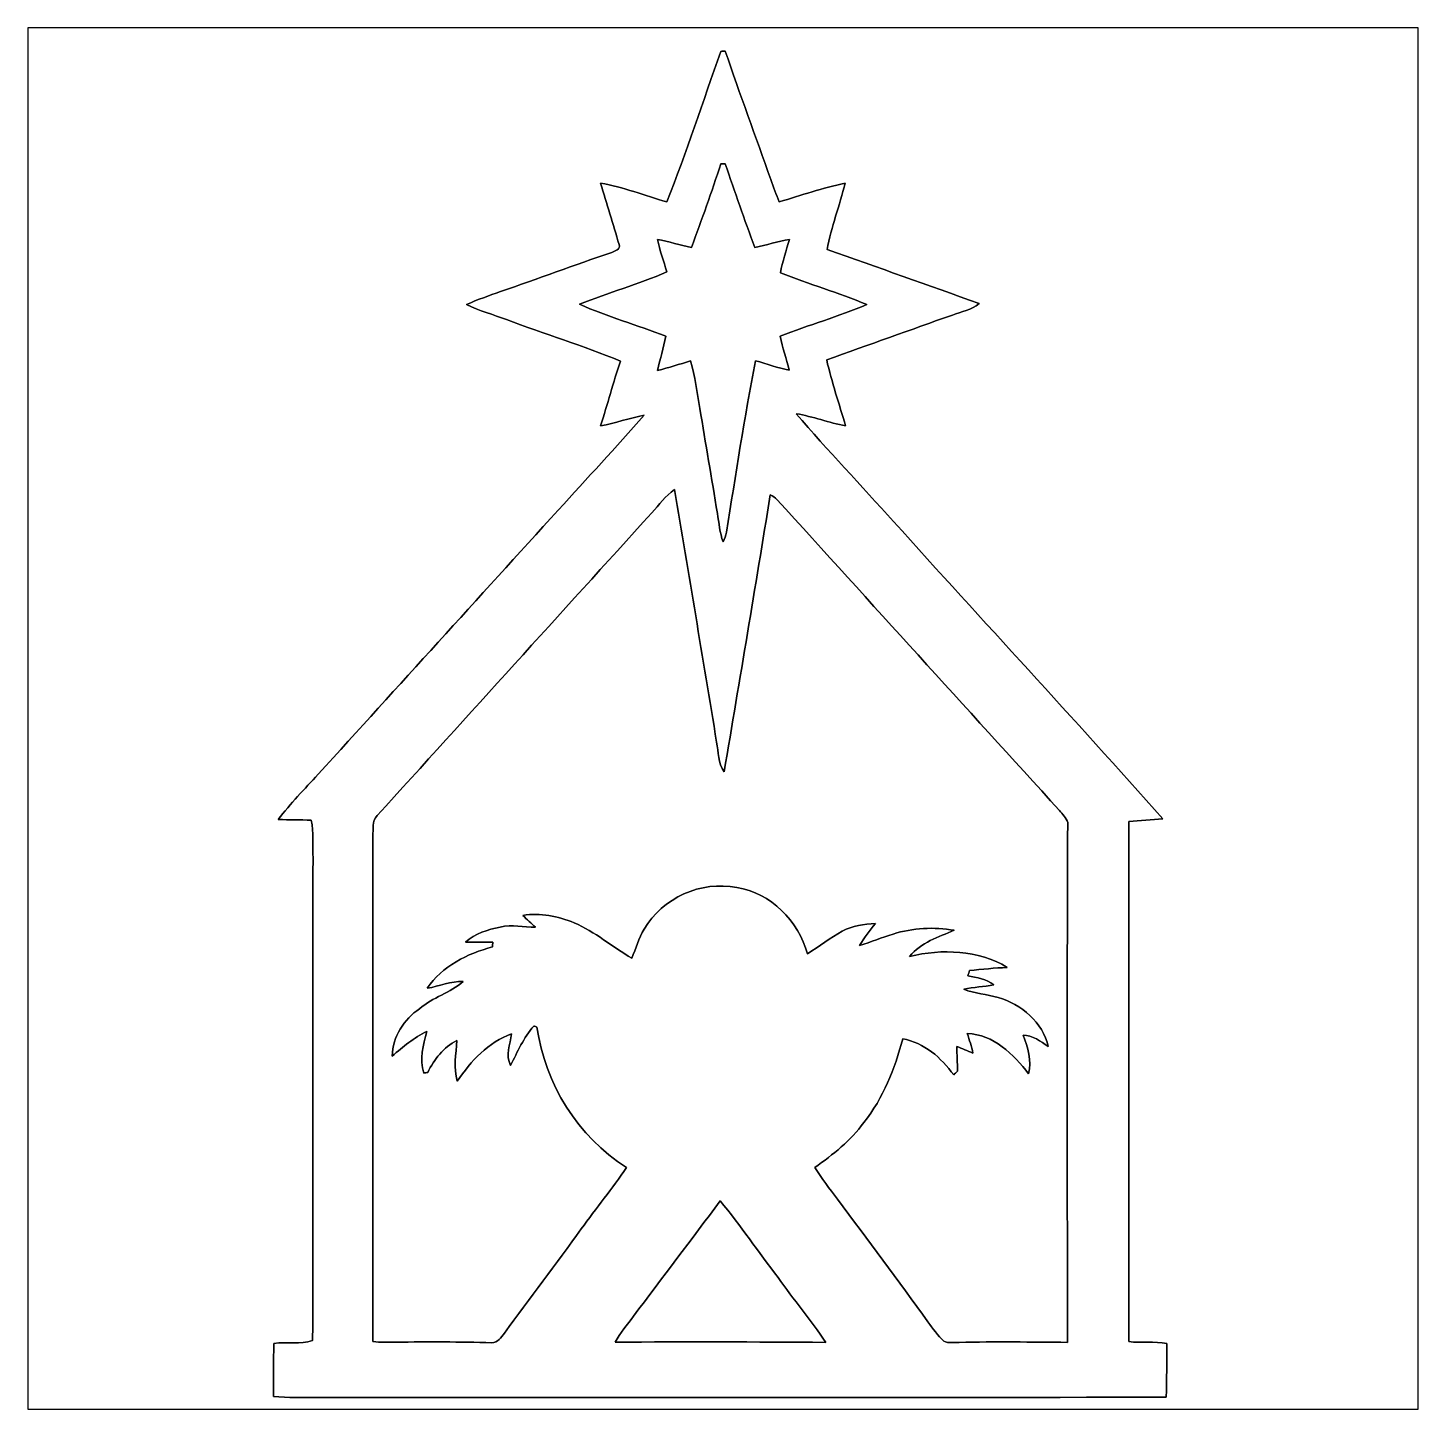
# Model space of a CAD drawing. Header units: centimetres. Extents: x -16.8 to 16.8, y -16.7 to 16.7.
import ezdxf

# ---------------------------------------------------------------- set-up
doc = ezdxf.new("R2010")
doc.units = ezdxf.units.CM
doc.header["$MEASUREMENT"] = 0
doc.layers.add('Layer 1', color=7, linetype='Continuous')

msp = doc.modelspace()

# ---------------------------------------------------------------- linework, layer by layer
at = {"layer": 'Layer 1', "color": 7}
for points, knots in [([(-16.77458, 16.66875), (-16.77458, 16.66875), (16.77458, 16.66875), (16.77458, 16.66875), (16.77458, 16.66875), (16.77458, 16.66875), (16.77458, -16.66875), (16.77458, -16.66875), (16.77458, -16.66875), (16.77458, -16.66875), (-16.77458, -16.66875), (-16.77458, -16.66875), (-16.77458, -16.66875), (-16.77458, -16.66875), (-16.77458, 16.66875), (-16.77458, 16.66875), (-16.77458, 16.66875), (-16.77458, 16.66875), (-16.77458, 16.66875), (-16.77458, 16.66875)], [0, 0, 0, 0, 0.16666667, 0.16666667, 0.16666667, 0.16666667, 0.33333333, 0.33333333, 0.33333333, 0.33333333, 0.5, 0.5, 0.5, 0.5, 0.66666667, 0.66666667, 0.66666667, 0.66666667, 1, 1, 1, 1]), ([(-0.04833, 16.10078), (-0.48648, 14.8904), (-0.88194, 13.66344), (-1.35467, 12.46576), (-1.35467, 12.46576), (-1.8863, 12.61957), (-2.40665, 12.82594), (-2.95346, 12.91872), (-2.95346, 12.91872), (-2.80035, 12.42589), (-2.6543, 11.93094), (-2.50649, 11.4367), (-2.50649, 11.4367), (-2.46944, 11.32875), (-2.6035, 11.27866), (-2.68217, 11.24938), (-2.68217, 11.24938), (-3.58034, 10.94211), (-4.47075, 10.61156), (-5.36857, 10.30287), (-5.36857, 10.30287), (-5.64339, 10.2048), (-5.92102, 10.11237), (-6.18631, 9.98961), (-6.18631, 9.98961), (-5.88081, 9.83333), (-5.54531, 9.74972), (-5.2264, 9.62554), (-5.2264, 9.62554), (-4.31306, 9.28335), (-3.37679, 9.00148), (-2.47615, 8.62577), (-2.47615, 8.62577), (-2.64583, 8.10895), (-2.78589, 7.58261), (-2.95487, 7.06543), (-2.95487, 7.06543), (-2.59821, 7.12188), (-2.25989, 7.25487), (-1.90465, 7.31732), (-1.90465, 7.31732), (-2.57951, 6.54262), (-3.28436, 5.79402), (-3.97334, 5.03167), (-3.97334, 5.03167), (-5.90409, 2.90548), (-7.83696, 0.78105), (-9.76736, -1.34549), (-9.76736, -1.34549), (-10.09685, -1.70251), (-10.43869, -2.05034), (-10.73115, -2.43911), (-10.73115, -2.43911), (-10.46621, -2.44581), (-10.20092, -2.44898), (-9.93563, -2.4511), (-9.93563, -2.4511), (-9.87566, -2.75273), (-9.90036, -3.06317), (-9.89224, -3.36903), (-9.89224, -3.36903), (-9.90459, -7.24923), (-9.88342, -11.12979), (-9.90212, -15.00964), (-9.90212, -15.00964), (-10.19493, -15.12464), (-10.52901, -15.02939), (-10.83592, -15.08196), (-10.83592, -15.08196), (-10.84933, -15.50917), (-10.84933, -15.93709), (-10.84756, -16.36501), (-10.84756, -16.36501), (-10.49584, -16.39252), (-10.14236, -16.38582), (-9.78958, -16.38794), (-9.78958, -16.38794), (-2.96122, -16.37736), (3.86715, -16.40205), (10.69552, -16.37559), (10.69552, -16.37559), (10.70681, -15.94556), (10.70927, -15.51552), (10.71069, -15.08584), (10.71069, -15.08584), (10.40659, -15.02657), (10.09438, -15.07702), (9.78852, -15.03645), (9.78852, -15.03645), (9.7917, -10.85144), (9.78711, -6.66679), (9.79099, -2.48179), (9.79099, -2.48179), (10.06475, -2.45992), (10.33921, -2.44299), (10.61367, -2.41935), (10.61367, -2.41935), (8.46843, -0.01129), (6.27697, 2.35656), (4.11656, 4.75156), (4.11656, 4.75156), (3.33551, 5.62151), (2.52695, 6.46747), (1.76671, 7.35577), (1.76671, 7.35577), (2.17064, 7.28768), (2.55482, 7.13846), (2.95734, 7.06296), (2.95734, 7.06296), (2.80423, 7.59284), (2.62361, 8.11565), (2.5019, 8.65364), (2.5019, 8.65364), (3.5112, 9.01876), (4.52402, 9.37507), (5.53438, 9.73772), (5.53438, 9.73772), (5.75169, 9.82027), (5.99899, 9.85943), (6.17784, 10.01571), (6.17784, 10.01571), (4.95864, 10.45457), (3.73592, 10.88708), (2.51284, 11.31641), (2.51284, 11.31641), (2.61267, 11.8618), (2.81552, 12.38215), (2.94675, 12.91978), (2.94675, 12.91978), (2.40736, 12.80654), (1.88524, 12.62627), (1.35819, 12.46717), (1.35819, 12.46717), (1.28552, 12.64497), (1.2125, 12.82241), (1.15076, 13.00445), (1.15076, 13.00445), (0.79234, 14.0402), (0.40746, 15.06714), (0.05503, 16.10536), (0.05503, 16.10536), (0.02928, 16.10395), (-0.02258, 16.10184), (-0.04833, 16.10078)], [0, 0, 0, 0, 0.02702703, 0.02702703, 0.02702703, 0.02702703, 0.05405405, 0.05405405, 0.05405405, 0.05405405, 0.08108108, 0.08108108, 0.08108108, 0.08108108, 0.10810811, 0.10810811, 0.10810811, 0.10810811, 0.13513514, 0.13513514, 0.13513514, 0.13513514, 0.16216216, 0.16216216, 0.16216216, 0.16216216, 0.18918919, 0.18918919, 0.18918919, 0.18918919, 0.21621622, 0.21621622, 0.21621622, 0.21621622, 0.24324324, 0.24324324, 0.24324324, 0.24324324, 0.27027027, 0.27027027, 0.27027027, 0.27027027, 0.2972973, 0.2972973, 0.2972973, 0.2972973, 0.32432432, 0.32432432, 0.32432432, 0.32432432, 0.35135135, 0.35135135, 0.35135135, 0.35135135, 0.37837838, 0.37837838, 0.37837838, 0.37837838, 0.40540541, 0.40540541, 0.40540541, 0.40540541, 0.43243243, 0.43243243, 0.43243243, 0.43243243, 0.45945946, 0.45945946, 0.45945946, 0.45945946, 0.48648649, 0.48648649, 0.48648649, 0.48648649, 0.51351351, 0.51351351, 0.51351351, 0.51351351, 0.54054054, 0.54054054, 0.54054054, 0.54054054, 0.56756757, 0.56756757, 0.56756757, 0.56756757, 0.59459459, 0.59459459, 0.59459459, 0.59459459, 0.62162162, 0.62162162, 0.62162162, 0.62162162, 0.64864865, 0.64864865, 0.64864865, 0.64864865, 0.67567568, 0.67567568, 0.67567568, 0.67567568, 0.7027027, 0.7027027, 0.7027027, 0.7027027, 0.72972973, 0.72972973, 0.72972973, 0.72972973, 0.75675676, 0.75675676, 0.75675676, 0.75675676, 0.78378378, 0.78378378, 0.78378378, 0.78378378, 0.81081081, 0.81081081, 0.81081081, 0.81081081, 0.83783784, 0.83783784, 0.83783784, 0.83783784, 0.86486486, 0.86486486, 0.86486486, 0.86486486, 0.89189189, 0.89189189, 0.89189189, 0.89189189, 0.91891892, 0.91891892, 0.91891892, 0.91891892, 0.94594595, 0.94594595, 0.94594595, 0.94594595, 1, 1, 1, 1]), ([(-0.05539, 13.38792), (-0.02752, 13.38792), (0.02822, 13.38792), (0.05609, 13.38792), (0.05609, 13.38792), (0.28081, 12.71094), (0.51858, 12.03854), (0.768, 11.37003), (0.768, 11.37003), (1.04916, 11.42612), (1.32256, 11.51431), (1.60549, 11.56335), (1.60549, 11.56335), (1.52118, 11.2963), (1.44074, 11.02783), (1.38359, 10.75337), (1.38359, 10.75337), (2.07469, 10.48632), (2.78694, 10.27536), (3.47063, 9.98926), (3.47063, 9.98926), (2.78624, 9.70174), (2.07116, 9.49537), (1.38007, 9.22584), (1.38007, 9.22584), (1.43545, 8.94927), (1.53035, 8.68257), (1.59738, 8.40846), (1.59738, 8.40846), (1.3208, 8.45996), (1.05445, 8.5538), (0.78599, 8.63565), (0.78599, 8.63565), (0.51611, 7.26299), (0.30939, 5.87763), (0.08184, 4.49686), (0.08184, 4.49686), (0.06738, 4.41466), (0.03493, 4.3374), (0.00106, 4.26156), (0.00106, 4.26156), (-0.07479, 4.48451), (-0.09701, 4.72052), (-0.13547, 4.95124), (-0.13547, 4.95124), (-0.27305, 5.79649), (-0.42122, 6.63998), (-0.55809, 7.48524), (-0.55809, 7.48524), (-0.62371, 7.86906), (-0.67204, 8.25747), (-0.78317, 8.63141), (-0.78317, 8.63141), (-1.04775, 8.55345), (-1.30881, 8.46349), (-1.57762, 8.40034), (-1.57762, 8.40034), (-1.51659, 8.67622), (-1.43157, 8.9468), (-1.38113, 9.22514), (-1.38113, 9.22514), (-2.07081, 9.49572), (-2.788, 9.69716), (-3.46498, 9.99737), (-3.46498, 9.99737), (-2.76684, 10.27112), (-2.04576, 10.48385), (-1.35467, 10.77595), (-1.35467, 10.77595), (-1.43157, 11.03842), (-1.52118, 11.29665), (-1.58397, 11.563), (-1.58397, 11.563), (-1.30704, 11.50867), (-1.03681, 11.42365), (-0.76024, 11.3665), (-0.76024, 11.3665), (-0.51753, 12.03748), (-0.26776, 12.70635), (-0.05539, 13.38792)], [0, 0, 0, 0, 0.04761905, 0.04761905, 0.04761905, 0.04761905, 0.0952381, 0.0952381, 0.0952381, 0.0952381, 0.14285714, 0.14285714, 0.14285714, 0.14285714, 0.19047619, 0.19047619, 0.19047619, 0.19047619, 0.23809524, 0.23809524, 0.23809524, 0.23809524, 0.28571429, 0.28571429, 0.28571429, 0.28571429, 0.33333333, 0.33333333, 0.33333333, 0.33333333, 0.38095238, 0.38095238, 0.38095238, 0.38095238, 0.42857143, 0.42857143, 0.42857143, 0.42857143, 0.47619048, 0.47619048, 0.47619048, 0.47619048, 0.52380952, 0.52380952, 0.52380952, 0.52380952, 0.57142857, 0.57142857, 0.57142857, 0.57142857, 0.61904762, 0.61904762, 0.61904762, 0.61904762, 0.66666667, 0.66666667, 0.66666667, 0.66666667, 0.71428571, 0.71428571, 0.71428571, 0.71428571, 0.76190476, 0.76190476, 0.76190476, 0.76190476, 0.80952381, 0.80952381, 0.80952381, 0.80952381, 0.85714286, 0.85714286, 0.85714286, 0.85714286, 0.9047619, 0.9047619, 0.9047619, 0.9047619, 1, 1, 1, 1]), ([(-1.71732, 4.96288), (-1.54023, 5.15373), (-1.391, 5.37669), (-1.17122, 5.52274), (-1.17122, 5.52274), (-0.83079, 3.49215), (-0.48542, 1.46262), (-0.15416, -0.56938), (-0.15416, -0.56938), (-0.10583, -0.80998), (-0.1203, -1.07738), (0.02752, -1.28623), (0.02752, -1.28623), (0.40711, 0.94051), (0.77788, 3.17041), (1.14124, 5.40032), (1.14124, 5.40032), (1.19627, 5.3654), (1.25271, 5.33083), (1.3014, 5.28638), (1.3014, 5.28638), (3.57293, 2.78483), (5.84129, 0.27905), (8.11847, -2.21791), (8.11847, -2.21791), (8.18797, -2.31069), (8.2871, -2.39254), (8.31674, -2.50966), (8.31674, -2.50966), (8.30192, -6.68972), (8.30298, -10.87402), (8.31568, -15.05585), (8.31568, -15.05585), (7.44255, -15.05056), (6.56907, -15.03116), (5.69595, -15.05973), (5.69595, -15.05973), (5.57565, -15.05056), (5.43983, -15.08866), (5.32694, -15.02727), (5.32694, -15.02727), (5.18089, -14.88828), (5.0606, -14.72636), (4.94594, -14.56196), (4.94594, -14.56196), (4.23157, -13.56325), (3.49321, -12.58217), (2.75978, -11.59757), (2.75978, -11.59757), (2.57351, -11.34674), (2.37949, -11.10121), (2.21686, -10.83416), (2.21686, -10.83416), (2.65536, -10.52618), (3.08116, -10.18611), (3.39866, -9.74972), (3.39866, -9.74972), (3.8675, -9.16305), (4.1469, -8.44938), (4.33529, -7.72866), (4.33529, -7.72866), (4.85422, -7.82285), (5.26591, -8.1855), (5.56613, -8.60284), (5.56613, -8.60284), (5.59682, -8.57144), (5.62822, -8.54004), (5.65961, -8.509), (5.65961, -8.509), (5.65503, -8.31039), (5.64268, -8.11389), (5.64515, -7.91598), (5.64515, -7.91598), (5.77356, -7.96784), (5.89986, -8.02428), (6.02932, -8.07402), (6.02932, -8.07402), (5.99793, -7.91281), (5.94431, -7.75864), (5.89351, -7.60342), (5.89351, -7.60342), (6.52886, -7.62176), (7.01075, -8.10472), (7.37552, -8.57673), (7.37552, -8.57673), (7.44573, -8.25959), (7.35647, -7.93609), (7.23971, -7.64222), (7.23971, -7.64222), (7.47324, -7.64505), (7.66163, -7.79251), (7.84754, -7.91598), (7.84754, -7.91598), (7.72089, -7.33107), (7.19772, -6.89434), (6.63822, -6.73594), (6.63822, -6.73594), (6.36799, -6.64457), (6.07377, -6.64563), (5.81096, -6.53274), (5.81096, -6.53274), (6.04979, -6.48758), (6.2925, -6.46783), (6.53309, -6.43079), (6.53309, -6.43079), (6.35635, -6.28474), (6.12493, -6.25687), (5.90832, -6.21242), (5.90832, -6.21242), (5.92173, -6.16973), (5.93584, -6.12704), (5.94995, -6.08506), (5.94995, -6.08506), (6.25228, -6.04767), (6.55567, -6.02192), (6.86012, -6.00745), (6.86012, -6.00745), (6.15985, -5.58236), (5.28285, -5.55625), (4.5018, -5.74005), (4.5018, -5.74005), (4.77802, -5.40632), (5.19642, -5.27332), (5.57953, -5.11104), (5.57953, -5.11104), (5.08917, -5.02461), (4.58188, -5.05425), (4.10669, -5.20136), (4.10669, -5.20136), (3.83364, -5.28532), (3.57011, -5.3975), (3.2953, -5.47476), (3.2953, -5.47476), (3.40854, -5.29026), (3.54542, -5.12233), (3.6763, -4.95018), (3.6763, -4.95018), (3.40395, -4.96464), (3.12138, -4.99992), (2.87902, -5.13327), (2.87902, -5.13327), (2.58516, -5.29237), (2.32375, -5.50263), (2.03941, -5.6769), (2.03941, -5.6769), (1.81892, -4.8895), (1.15676, -4.20441), (0.33126, -4.08164), (0.33126, -4.08164), (-0.52246, -3.90596), (-1.4672, -4.32717), (-1.90006, -5.08529), (-1.90006, -5.08529), (-2.032, -5.3026), (-2.10749, -5.54778), (-2.19675, -5.7845), (-2.19675, -5.7845), (-2.67264, -5.5185), (-3.08575, -5.14385), (-3.59022, -4.92901), (-3.59022, -4.92901), (-3.9818, -4.77591), (-4.40902, -4.68312), (-4.82953, -4.75121), (-4.82953, -4.75121), (-4.7311, -4.85034), (-4.62598, -4.94136), (-4.52473, -5.03802), (-4.52473, -5.03802), (-4.80907, -5.04719), (-5.09341, -4.96252), (-5.37528, -5.03343), (-5.37528, -5.03343), (-5.67302, -5.09693), (-5.98417, -5.18724), (-6.21665, -5.39432), (-6.21665, -5.39432), (-5.99687, -5.40068), (-5.77709, -5.38762), (-5.55766, -5.40138), (-5.55766, -5.40138), (-5.55766, -5.4296), (-5.55801, -5.48605), (-5.55801, -5.51427), (-5.55801, -5.51427), (-6.16691, -5.66984), (-6.77933, -5.97606), (-7.13493, -6.51157), (-7.13493, -6.51157), (-6.84565, -6.45619), (-6.56766, -6.33942), (-6.26851, -6.34471), (-6.26851, -6.34471), (-6.58001, -6.62129), (-7.00511, -6.72818), (-7.31943, -7.00334), (-7.31943, -7.00334), (-7.69902, -7.25946), (-7.97243, -7.67927), (-7.9816, -8.1467), (-7.9816, -8.1467), (-7.71843, -7.92692), (-7.45878, -7.69761), (-7.14269, -7.55333), (-7.14269, -7.55333), (-7.24464, -7.87717), (-7.32014, -8.22184), (-7.22242, -8.55733), (-7.22242, -8.55733), (-7.19843, -8.5538), (-7.1501, -8.54675), (-7.12611, -8.54322), (-7.12611, -8.54322), (-6.96524, -8.22925), (-6.74476, -7.92798), (-6.4195, -7.77205), (-6.4195, -7.77205), (-6.44701, -8.09731), (-6.50028, -8.43209), (-6.41138, -8.75242), (-6.41138, -8.75242), (-6.08436, -8.26911), (-5.66314, -7.81085), (-5.09976, -7.61365), (-5.09976, -7.61365), (-5.13644, -7.86165), (-5.25039, -8.13117), (-5.12798, -8.37036), (-5.12798, -8.37036), (-4.95759, -8.04404), (-4.80942, -7.70255), (-4.56636, -7.42103), (-4.56636, -7.42103), (-4.54695, -7.42703), (-4.5085, -7.43938), (-4.4891, -7.44537), (-4.4891, -7.44537), (-4.29542, -8.81451), (-3.50449, -10.0965), (-2.32833, -10.83416), (-2.32833, -10.83416), (-2.66912, -11.34463), (-3.06141, -11.81806), (-3.41842, -12.31688), (-3.41842, -12.31688), (-4.02943, -13.16179), (-4.65878, -13.99293), (-5.27509, -14.83395), (-5.27509, -14.83395), (-5.34705, -14.93555), (-5.43772, -15.06679), (-5.57883, -15.06396), (-5.57883, -15.06396), (-6.34753, -15.0435), (-7.11623, -15.04033), (-7.88494, -15.05126), (-7.88494, -15.05126), (-8.07367, -15.04915), (-8.26311, -15.06608), (-8.45044, -15.0368), (-8.45044, -15.0368), (-8.44726, -10.97068), (-8.44938, -6.90457), (-8.44973, -2.8388), (-8.44973, -2.8388), (-8.43351, -2.67441), (-8.47443, -2.47474), (-8.34672, -2.34456), (-8.34672, -2.34456), (-6.13445, 0.0889), (-3.92924, 2.52906), (-1.71732, 4.96288)], [0, 0, 0, 0, 0.01449275, 0.01449275, 0.01449275, 0.01449275, 0.02898551, 0.02898551, 0.02898551, 0.02898551, 0.04347826, 0.04347826, 0.04347826, 0.04347826, 0.05797101, 0.05797101, 0.05797101, 0.05797101, 0.07246377, 0.07246377, 0.07246377, 0.07246377, 0.08695652, 0.08695652, 0.08695652, 0.08695652, 0.10144928, 0.10144928, 0.10144928, 0.10144928, 0.11594203, 0.11594203, 0.11594203, 0.11594203, 0.13043478, 0.13043478, 0.13043478, 0.13043478, 0.14492754, 0.14492754, 0.14492754, 0.14492754, 0.15942029, 0.15942029, 0.15942029, 0.15942029, 0.17391304, 0.17391304, 0.17391304, 0.17391304, 0.1884058, 0.1884058, 0.1884058, 0.1884058, 0.20289855, 0.20289855, 0.20289855, 0.20289855, 0.2173913, 0.2173913, 0.2173913, 0.2173913, 0.23188406, 0.23188406, 0.23188406, 0.23188406, 0.24637681, 0.24637681, 0.24637681, 0.24637681, 0.26086957, 0.26086957, 0.26086957, 0.26086957, 0.27536232, 0.27536232, 0.27536232, 0.27536232, 0.28985507, 0.28985507, 0.28985507, 0.28985507, 0.30434783, 0.30434783, 0.30434783, 0.30434783, 0.31884058, 0.31884058, 0.31884058, 0.31884058, 0.33333333, 0.33333333, 0.33333333, 0.33333333, 0.34782609, 0.34782609, 0.34782609, 0.34782609, 0.36231884, 0.36231884, 0.36231884, 0.36231884, 0.37681159, 0.37681159, 0.37681159, 0.37681159, 0.39130435, 0.39130435, 0.39130435, 0.39130435, 0.4057971, 0.4057971, 0.4057971, 0.4057971, 0.42028986, 0.42028986, 0.42028986, 0.42028986, 0.43478261, 0.43478261, 0.43478261, 0.43478261, 0.44927536, 0.44927536, 0.44927536, 0.44927536, 0.46376812, 0.46376812, 0.46376812, 0.46376812, 0.47826087, 0.47826087, 0.47826087, 0.47826087, 0.49275362, 0.49275362, 0.49275362, 0.49275362, 0.50724638, 0.50724638, 0.50724638, 0.50724638, 0.52173913, 0.52173913, 0.52173913, 0.52173913, 0.53623188, 0.53623188, 0.53623188, 0.53623188, 0.55072464, 0.55072464, 0.55072464, 0.55072464, 0.56521739, 0.56521739, 0.56521739, 0.56521739, 0.57971014, 0.57971014, 0.57971014, 0.57971014, 0.5942029, 0.5942029, 0.5942029, 0.5942029, 0.60869565, 0.60869565, 0.60869565, 0.60869565, 0.62318841, 0.62318841, 0.62318841, 0.62318841, 0.63768116, 0.63768116, 0.63768116, 0.63768116, 0.65217391, 0.65217391, 0.65217391, 0.65217391, 0.66666667, 0.66666667, 0.66666667, 0.66666667, 0.68115942, 0.68115942, 0.68115942, 0.68115942, 0.69565217, 0.69565217, 0.69565217, 0.69565217, 0.71014493, 0.71014493, 0.71014493, 0.71014493, 0.72463768, 0.72463768, 0.72463768, 0.72463768, 0.73913043, 0.73913043, 0.73913043, 0.73913043, 0.75362319, 0.75362319, 0.75362319, 0.75362319, 0.76811594, 0.76811594, 0.76811594, 0.76811594, 0.7826087, 0.7826087, 0.7826087, 0.7826087, 0.79710145, 0.79710145, 0.79710145, 0.79710145, 0.8115942, 0.8115942, 0.8115942, 0.8115942, 0.82608696, 0.82608696, 0.82608696, 0.82608696, 0.84057971, 0.84057971, 0.84057971, 0.84057971, 0.85507246, 0.85507246, 0.85507246, 0.85507246, 0.86956522, 0.86956522, 0.86956522, 0.86956522, 0.88405797, 0.88405797, 0.88405797, 0.88405797, 0.89855072, 0.89855072, 0.89855072, 0.89855072, 0.91304348, 0.91304348, 0.91304348, 0.91304348, 0.92753623, 0.92753623, 0.92753623, 0.92753623, 0.94202899, 0.94202899, 0.94202899, 0.94202899, 0.95652174, 0.95652174, 0.95652174, 0.95652174, 0.97101449, 0.97101449, 0.97101449, 0.97101449, 1, 1, 1, 1]), ([(-0.06985, -11.64308), (0.4251, -12.23539), (0.85478, -12.87886), (1.32715, -13.48881), (1.32715, -13.48881), (1.70004, -14.01939), (2.12302, -14.51363), (2.48073, -15.05514), (2.48073, -15.05514), (0.78634, -15.04562), (-0.90981, -15.03856), (-2.60491, -15.05303), (-2.60491, -15.05303), (-2.47826, -14.82796), (-2.31281, -14.62864), (-2.15724, -14.42367), (-2.15724, -14.42367), (-1.46403, -13.49481), (-0.76024, -12.57371), (-0.06985, -11.64308)], [0, 0, 0, 0, 0.16666667, 0.16666667, 0.16666667, 0.16666667, 0.33333333, 0.33333333, 0.33333333, 0.33333333, 0.5, 0.5, 0.5, 0.5, 0.66666667, 0.66666667, 0.66666667, 0.66666667, 1, 1, 1, 1])]:
    msp.add_open_spline(points, degree=3, knots=knots, dxfattribs=at)
at = {"layer": 'Layer 1'}
for points, knots in [([(-0.04833, 16.10078), (-0.02258, 16.10184), (0.02928, 16.10395), (0.05503, 16.10536), (0.05503, 16.10536), (0.40746, 15.06714), (0.79234, 14.0402), (1.15076, 13.00445), (1.15076, 13.00445), (1.2125, 12.82241), (1.28552, 12.64497), (1.35819, 12.46717), (1.35819, 12.46717), (1.88524, 12.62627), (2.40736, 12.80654), (2.94675, 12.91978), (2.94675, 12.91978), (2.81552, 12.38215), (2.61267, 11.8618), (2.51284, 11.31641), (2.51284, 11.31641), (3.73592, 10.88708), (4.95864, 10.45457), (6.17784, 10.01571), (6.17784, 10.01571), (5.99899, 9.85943), (5.75169, 9.82027), (5.53438, 9.73772), (5.53438, 9.73772), (4.52402, 9.37507), (3.5112, 9.01876), (2.5019, 8.65364), (2.5019, 8.65364), (2.62361, 8.11565), (2.80423, 7.59284), (2.95734, 7.06296), (2.95734, 7.06296), (2.55482, 7.13846), (2.17064, 7.28768), (1.76671, 7.35577), (1.76671, 7.35577), (2.52695, 6.46747), (3.33551, 5.62151), (4.11656, 4.75156), (4.11656, 4.75156), (6.27697, 2.35656), (8.46843, -0.01129), (10.61367, -2.41935), (10.61367, -2.41935), (10.33921, -2.44299), (10.06475, -2.45992), (9.79099, -2.48179), (9.79099, -2.48179), (9.78711, -6.66679), (9.7917, -10.85144), (9.78852, -15.03645), (9.78852, -15.03645), (10.09438, -15.07702), (10.40659, -15.02657), (10.71069, -15.08584), (10.71069, -15.08584), (10.70927, -15.51552), (10.70681, -15.94556), (10.69552, -16.37559), (10.69552, -16.37559), (3.86715, -16.40205), (-2.96122, -16.37736), (-9.78958, -16.38794), (-9.78958, -16.38794), (-10.14236, -16.38582), (-10.49584, -16.39252), (-10.84756, -16.36501), (-10.84756, -16.36501), (-10.84933, -15.93709), (-10.84933, -15.50917), (-10.83592, -15.08196), (-10.83592, -15.08196), (-10.52901, -15.02939), (-10.19493, -15.12464), (-9.90212, -15.00964), (-9.90212, -15.00964), (-9.88342, -11.12979), (-9.90459, -7.24923), (-9.89224, -3.36903), (-9.89224, -3.36903), (-9.90036, -3.06317), (-9.87566, -2.75273), (-9.93563, -2.4511), (-9.93563, -2.4511), (-10.20092, -2.44898), (-10.46621, -2.44581), (-10.73115, -2.43911), (-10.73115, -2.43911), (-10.43869, -2.05034), (-10.09685, -1.70251), (-9.76736, -1.34549), (-9.76736, -1.34549), (-7.83696, 0.78105), (-5.90409, 2.90548), (-3.97334, 5.03167), (-3.97334, 5.03167), (-3.28436, 5.79402), (-2.57951, 6.54262), (-1.90465, 7.31732), (-1.90465, 7.31732), (-2.25989, 7.25487), (-2.59821, 7.12188), (-2.95487, 7.06543), (-2.95487, 7.06543), (-2.78589, 7.58261), (-2.64583, 8.10895), (-2.47615, 8.62577), (-2.47615, 8.62577), (-3.37679, 9.00148), (-4.31306, 9.28335), (-5.2264, 9.62554), (-5.2264, 9.62554), (-5.54531, 9.74972), (-5.88081, 9.83333), (-6.18631, 9.98961), (-6.18631, 9.98961), (-5.92102, 10.11237), (-5.64339, 10.2048), (-5.36857, 10.30287), (-5.36857, 10.30287), (-4.47075, 10.61156), (-3.58034, 10.94211), (-2.68217, 11.24938), (-2.68217, 11.24938), (-2.6035, 11.27866), (-2.46944, 11.32875), (-2.50649, 11.4367), (-2.50649, 11.4367), (-2.6543, 11.93094), (-2.80035, 12.42589), (-2.95346, 12.91872), (-2.95346, 12.91872), (-2.40665, 12.82594), (-1.8863, 12.61957), (-1.35467, 12.46576), (-1.35467, 12.46576), (-0.88194, 13.66344), (-0.48648, 14.8904), (-0.04833, 16.10078), (-0.04833, 16.10078), (-0.04833, 16.10078), (-0.04833, 16.10078), (-0.04833, 16.10078)], [0, 0, 0, 0, 0.02631579, 0.02631579, 0.02631579, 0.02631579, 0.05263158, 0.05263158, 0.05263158, 0.05263158, 0.07894737, 0.07894737, 0.07894737, 0.07894737, 0.10526316, 0.10526316, 0.10526316, 0.10526316, 0.13157895, 0.13157895, 0.13157895, 0.13157895, 0.15789474, 0.15789474, 0.15789474, 0.15789474, 0.18421053, 0.18421053, 0.18421053, 0.18421053, 0.21052632, 0.21052632, 0.21052632, 0.21052632, 0.23684211, 0.23684211, 0.23684211, 0.23684211, 0.26315789, 0.26315789, 0.26315789, 0.26315789, 0.28947368, 0.28947368, 0.28947368, 0.28947368, 0.31578947, 0.31578947, 0.31578947, 0.31578947, 0.34210526, 0.34210526, 0.34210526, 0.34210526, 0.36842105, 0.36842105, 0.36842105, 0.36842105, 0.39473684, 0.39473684, 0.39473684, 0.39473684, 0.42105263, 0.42105263, 0.42105263, 0.42105263, 0.44736842, 0.44736842, 0.44736842, 0.44736842, 0.47368421, 0.47368421, 0.47368421, 0.47368421, 0.5, 0.5, 0.5, 0.5, 0.52631579, 0.52631579, 0.52631579, 0.52631579, 0.55263158, 0.55263158, 0.55263158, 0.55263158, 0.57894737, 0.57894737, 0.57894737, 0.57894737, 0.60526316, 0.60526316, 0.60526316, 0.60526316, 0.63157895, 0.63157895, 0.63157895, 0.63157895, 0.65789474, 0.65789474, 0.65789474, 0.65789474, 0.68421053, 0.68421053, 0.68421053, 0.68421053, 0.71052632, 0.71052632, 0.71052632, 0.71052632, 0.73684211, 0.73684211, 0.73684211, 0.73684211, 0.76315789, 0.76315789, 0.76315789, 0.76315789, 0.78947368, 0.78947368, 0.78947368, 0.78947368, 0.81578947, 0.81578947, 0.81578947, 0.81578947, 0.84210526, 0.84210526, 0.84210526, 0.84210526, 0.86842105, 0.86842105, 0.86842105, 0.86842105, 0.89473684, 0.89473684, 0.89473684, 0.89473684, 0.92105263, 0.92105263, 0.92105263, 0.92105263, 0.94736842, 0.94736842, 0.94736842, 0.94736842, 1, 1, 1, 1]), ([(-0.05539, 13.38792), (-0.26776, 12.70635), (-0.51753, 12.03748), (-0.76024, 11.3665), (-0.76024, 11.3665), (-1.03681, 11.42365), (-1.30704, 11.50867), (-1.58397, 11.563), (-1.58397, 11.563), (-1.52118, 11.29665), (-1.43157, 11.03842), (-1.35467, 10.77595), (-1.35467, 10.77595), (-2.04576, 10.48385), (-2.76684, 10.27112), (-3.46498, 9.99737), (-3.46498, 9.99737), (-2.788, 9.69716), (-2.07081, 9.49572), (-1.38113, 9.22514), (-1.38113, 9.22514), (-1.43157, 8.9468), (-1.51659, 8.67622), (-1.57762, 8.40034), (-1.57762, 8.40034), (-1.30881, 8.46349), (-1.04775, 8.55345), (-0.78317, 8.63141), (-0.78317, 8.63141), (-0.67204, 8.25747), (-0.62371, 7.86906), (-0.55809, 7.48524), (-0.55809, 7.48524), (-0.42122, 6.63998), (-0.27305, 5.79649), (-0.13547, 4.95124), (-0.13547, 4.95124), (-0.09701, 4.72052), (-0.07479, 4.48451), (0.00106, 4.26156), (0.00106, 4.26156), (0.03493, 4.3374), (0.06738, 4.41466), (0.08184, 4.49686), (0.08184, 4.49686), (0.30939, 5.87763), (0.51611, 7.26299), (0.78599, 8.63565), (0.78599, 8.63565), (1.05445, 8.5538), (1.3208, 8.45996), (1.59738, 8.40846), (1.59738, 8.40846), (1.53035, 8.68257), (1.43545, 8.94927), (1.38007, 9.22584), (1.38007, 9.22584), (2.07116, 9.49537), (2.78624, 9.70174), (3.47063, 9.98926), (3.47063, 9.98926), (2.78694, 10.27536), (2.07469, 10.48632), (1.38359, 10.75337), (1.38359, 10.75337), (1.44074, 11.02783), (1.52118, 11.2963), (1.60549, 11.56335), (1.60549, 11.56335), (1.32256, 11.51431), (1.04916, 11.42612), (0.768, 11.37003), (0.768, 11.37003), (0.51858, 12.03854), (0.28081, 12.71094), (0.05609, 13.38792), (0.05609, 13.38792), (0.02822, 13.38792), (-0.02752, 13.38792), (-0.05539, 13.38792), (-0.05539, 13.38792), (-0.05539, 13.38792), (-0.05539, 13.38792), (-0.05539, 13.38792)], [0, 0, 0, 0, 0.04545455, 0.04545455, 0.04545455, 0.04545455, 0.09090909, 0.09090909, 0.09090909, 0.09090909, 0.13636364, 0.13636364, 0.13636364, 0.13636364, 0.18181818, 0.18181818, 0.18181818, 0.18181818, 0.22727273, 0.22727273, 0.22727273, 0.22727273, 0.27272727, 0.27272727, 0.27272727, 0.27272727, 0.31818182, 0.31818182, 0.31818182, 0.31818182, 0.36363636, 0.36363636, 0.36363636, 0.36363636, 0.40909091, 0.40909091, 0.40909091, 0.40909091, 0.45454545, 0.45454545, 0.45454545, 0.45454545, 0.5, 0.5, 0.5, 0.5, 0.54545455, 0.54545455, 0.54545455, 0.54545455, 0.59090909, 0.59090909, 0.59090909, 0.59090909, 0.63636364, 0.63636364, 0.63636364, 0.63636364, 0.68181818, 0.68181818, 0.68181818, 0.68181818, 0.72727273, 0.72727273, 0.72727273, 0.72727273, 0.77272727, 0.77272727, 0.77272727, 0.77272727, 0.81818182, 0.81818182, 0.81818182, 0.81818182, 0.86363636, 0.86363636, 0.86363636, 0.86363636, 0.90909091, 0.90909091, 0.90909091, 0.90909091, 1, 1, 1, 1]), ([(-1.71732, 4.96288), (-3.92924, 2.52906), (-6.13445, 0.0889), (-8.34672, -2.34456), (-8.34672, -2.34456), (-8.47443, -2.47474), (-8.43351, -2.67441), (-8.44973, -2.8388), (-8.44973, -2.8388), (-8.44938, -6.90457), (-8.44726, -10.97068), (-8.45044, -15.0368), (-8.45044, -15.0368), (-8.26311, -15.06608), (-8.07367, -15.04915), (-7.88494, -15.05126), (-7.88494, -15.05126), (-7.11623, -15.04033), (-6.34753, -15.0435), (-5.57883, -15.06396), (-5.57883, -15.06396), (-5.43772, -15.06679), (-5.34705, -14.93555), (-5.27509, -14.83395), (-5.27509, -14.83395), (-4.65878, -13.99293), (-4.02943, -13.16179), (-3.41842, -12.31688), (-3.41842, -12.31688), (-3.06141, -11.81806), (-2.66912, -11.34463), (-2.32833, -10.83416), (-2.32833, -10.83416), (-3.50449, -10.0965), (-4.29542, -8.81451), (-4.4891, -7.44537), (-4.4891, -7.44537), (-4.5085, -7.43938), (-4.54695, -7.42703), (-4.56636, -7.42103), (-4.56636, -7.42103), (-4.80942, -7.70255), (-4.95759, -8.04404), (-5.12798, -8.37036), (-5.12798, -8.37036), (-5.25039, -8.13117), (-5.13644, -7.86165), (-5.09976, -7.61365), (-5.09976, -7.61365), (-5.66314, -7.81085), (-6.08436, -8.26911), (-6.41138, -8.75242), (-6.41138, -8.75242), (-6.50028, -8.43209), (-6.44701, -8.09731), (-6.4195, -7.77205), (-6.4195, -7.77205), (-6.74476, -7.92798), (-6.96524, -8.22925), (-7.12611, -8.54322), (-7.12611, -8.54322), (-7.1501, -8.54675), (-7.19843, -8.5538), (-7.22242, -8.55733), (-7.22242, -8.55733), (-7.32014, -8.22184), (-7.24464, -7.87717), (-7.14269, -7.55333), (-7.14269, -7.55333), (-7.45878, -7.69761), (-7.71843, -7.92692), (-7.9816, -8.1467), (-7.9816, -8.1467), (-7.97243, -7.67927), (-7.69902, -7.25946), (-7.31943, -7.00334), (-7.31943, -7.00334), (-7.00511, -6.72818), (-6.58001, -6.62129), (-6.26851, -6.34471), (-6.26851, -6.34471), (-6.56766, -6.33942), (-6.84565, -6.45619), (-7.13493, -6.51157), (-7.13493, -6.51157), (-6.77933, -5.97606), (-6.16691, -5.66984), (-5.55801, -5.51427), (-5.55801, -5.51427), (-5.55801, -5.48605), (-5.55766, -5.4296), (-5.55766, -5.40138), (-5.55766, -5.40138), (-5.77709, -5.38762), (-5.99687, -5.40068), (-6.21665, -5.39432), (-6.21665, -5.39432), (-5.98417, -5.18724), (-5.67302, -5.09693), (-5.37528, -5.03343), (-5.37528, -5.03343), (-5.09341, -4.96252), (-4.80907, -5.04719), (-4.52473, -5.03802), (-4.52473, -5.03802), (-4.62598, -4.94136), (-4.7311, -4.85034), (-4.82953, -4.75121), (-4.82953, -4.75121), (-4.40902, -4.68312), (-3.9818, -4.77591), (-3.59022, -4.92901), (-3.59022, -4.92901), (-3.08575, -5.14385), (-2.67264, -5.5185), (-2.19675, -5.7845), (-2.19675, -5.7845), (-2.10749, -5.54778), (-2.032, -5.3026), (-1.90006, -5.08529), (-1.90006, -5.08529), (-1.4672, -4.32717), (-0.52246, -3.90596), (0.33126, -4.08164), (0.33126, -4.08164), (1.15676, -4.20441), (1.81892, -4.8895), (2.03941, -5.6769), (2.03941, -5.6769), (2.32375, -5.50263), (2.58516, -5.29237), (2.87902, -5.13327), (2.87902, -5.13327), (3.12138, -4.99992), (3.40395, -4.96464), (3.6763, -4.95018), (3.6763, -4.95018), (3.54542, -5.12233), (3.40854, -5.29026), (3.2953, -5.47476), (3.2953, -5.47476), (3.57011, -5.3975), (3.83364, -5.28532), (4.10669, -5.20136), (4.10669, -5.20136), (4.58188, -5.05425), (5.08917, -5.02461), (5.57953, -5.11104), (5.57953, -5.11104), (5.19642, -5.27332), (4.77802, -5.40632), (4.5018, -5.74005), (4.5018, -5.74005), (5.28285, -5.55625), (6.15985, -5.58236), (6.86012, -6.00745), (6.86012, -6.00745), (6.55567, -6.02192), (6.25228, -6.04767), (5.94995, -6.08506), (5.94995, -6.08506), (5.93584, -6.12704), (5.92173, -6.16973), (5.90832, -6.21242), (5.90832, -6.21242), (6.12493, -6.25687), (6.35635, -6.28474), (6.53309, -6.43079), (6.53309, -6.43079), (6.2925, -6.46783), (6.04979, -6.48758), (5.81096, -6.53274), (5.81096, -6.53274), (6.07377, -6.64563), (6.36799, -6.64457), (6.63822, -6.73594), (6.63822, -6.73594), (7.19772, -6.89434), (7.72089, -7.33107), (7.84754, -7.91598), (7.84754, -7.91598), (7.66163, -7.79251), (7.47324, -7.64505), (7.23971, -7.64222), (7.23971, -7.64222), (7.35647, -7.93609), (7.44573, -8.25959), (7.37552, -8.57673), (7.37552, -8.57673), (7.01075, -8.10472), (6.52886, -7.62176), (5.89351, -7.60342), (5.89351, -7.60342), (5.94431, -7.75864), (5.99793, -7.91281), (6.02932, -8.07402), (6.02932, -8.07402), (5.89986, -8.02428), (5.77356, -7.96784), (5.64515, -7.91598), (5.64515, -7.91598), (5.64268, -8.11389), (5.65503, -8.31039), (5.65961, -8.509), (5.65961, -8.509), (5.62822, -8.54004), (5.59682, -8.57144), (5.56613, -8.60284), (5.56613, -8.60284), (5.26591, -8.1855), (4.85422, -7.82285), (4.33529, -7.72866), (4.33529, -7.72866), (4.1469, -8.44938), (3.8675, -9.16305), (3.39866, -9.74972), (3.39866, -9.74972), (3.08116, -10.18611), (2.65536, -10.52618), (2.21686, -10.83416), (2.21686, -10.83416), (2.37949, -11.10121), (2.57351, -11.34674), (2.75978, -11.59757), (2.75978, -11.59757), (3.49321, -12.58217), (4.23157, -13.56325), (4.94594, -14.56196), (4.94594, -14.56196), (5.0606, -14.72636), (5.18089, -14.88828), (5.32694, -15.02727), (5.32694, -15.02727), (5.43983, -15.08866), (5.57565, -15.05056), (5.69595, -15.05973), (5.69595, -15.05973), (6.56907, -15.03116), (7.44255, -15.05056), (8.31568, -15.05585), (8.31568, -15.05585), (8.30298, -10.87402), (8.30192, -6.68972), (8.31674, -2.50966), (8.31674, -2.50966), (8.2871, -2.39254), (8.18797, -2.31069), (8.11847, -2.21791), (8.11847, -2.21791), (5.84129, 0.27905), (3.57293, 2.78483), (1.3014, 5.28638), (1.3014, 5.28638), (1.25271, 5.33083), (1.19627, 5.3654), (1.14124, 5.40032), (1.14124, 5.40032), (0.77788, 3.17041), (0.40711, 0.94051), (0.02752, -1.28623), (0.02752, -1.28623), (-0.1203, -1.07738), (-0.10583, -0.80998), (-0.15416, -0.56938), (-0.15416, -0.56938), (-0.48542, 1.46262), (-0.83079, 3.49215), (-1.17122, 5.52274), (-1.17122, 5.52274), (-1.391, 5.37669), (-1.54023, 5.15373), (-1.71732, 4.96288), (-1.71732, 4.96288), (-1.71732, 4.96288), (-1.71732, 4.96288), (-1.71732, 4.96288)], [0, 0, 0, 0, 0.01428571, 0.01428571, 0.01428571, 0.01428571, 0.02857143, 0.02857143, 0.02857143, 0.02857143, 0.04285714, 0.04285714, 0.04285714, 0.04285714, 0.05714286, 0.05714286, 0.05714286, 0.05714286, 0.07142857, 0.07142857, 0.07142857, 0.07142857, 0.08571429, 0.08571429, 0.08571429, 0.08571429, 0.1, 0.1, 0.1, 0.1, 0.11428571, 0.11428571, 0.11428571, 0.11428571, 0.12857143, 0.12857143, 0.12857143, 0.12857143, 0.14285714, 0.14285714, 0.14285714, 0.14285714, 0.15714286, 0.15714286, 0.15714286, 0.15714286, 0.17142857, 0.17142857, 0.17142857, 0.17142857, 0.18571429, 0.18571429, 0.18571429, 0.18571429, 0.2, 0.2, 0.2, 0.2, 0.21428571, 0.21428571, 0.21428571, 0.21428571, 0.22857143, 0.22857143, 0.22857143, 0.22857143, 0.24285714, 0.24285714, 0.24285714, 0.24285714, 0.25714286, 0.25714286, 0.25714286, 0.25714286, 0.27142857, 0.27142857, 0.27142857, 0.27142857, 0.28571429, 0.28571429, 0.28571429, 0.28571429, 0.3, 0.3, 0.3, 0.3, 0.31428571, 0.31428571, 0.31428571, 0.31428571, 0.32857143, 0.32857143, 0.32857143, 0.32857143, 0.34285714, 0.34285714, 0.34285714, 0.34285714, 0.35714286, 0.35714286, 0.35714286, 0.35714286, 0.37142857, 0.37142857, 0.37142857, 0.37142857, 0.38571429, 0.38571429, 0.38571429, 0.38571429, 0.4, 0.4, 0.4, 0.4, 0.41428571, 0.41428571, 0.41428571, 0.41428571, 0.42857143, 0.42857143, 0.42857143, 0.42857143, 0.44285714, 0.44285714, 0.44285714, 0.44285714, 0.45714286, 0.45714286, 0.45714286, 0.45714286, 0.47142857, 0.47142857, 0.47142857, 0.47142857, 0.48571429, 0.48571429, 0.48571429, 0.48571429, 0.5, 0.5, 0.5, 0.5, 0.51428571, 0.51428571, 0.51428571, 0.51428571, 0.52857143, 0.52857143, 0.52857143, 0.52857143, 0.54285714, 0.54285714, 0.54285714, 0.54285714, 0.55714286, 0.55714286, 0.55714286, 0.55714286, 0.57142857, 0.57142857, 0.57142857, 0.57142857, 0.58571429, 0.58571429, 0.58571429, 0.58571429, 0.6, 0.6, 0.6, 0.6, 0.61428571, 0.61428571, 0.61428571, 0.61428571, 0.62857143, 0.62857143, 0.62857143, 0.62857143, 0.64285714, 0.64285714, 0.64285714, 0.64285714, 0.65714286, 0.65714286, 0.65714286, 0.65714286, 0.67142857, 0.67142857, 0.67142857, 0.67142857, 0.68571429, 0.68571429, 0.68571429, 0.68571429, 0.7, 0.7, 0.7, 0.7, 0.71428571, 0.71428571, 0.71428571, 0.71428571, 0.72857143, 0.72857143, 0.72857143, 0.72857143, 0.74285714, 0.74285714, 0.74285714, 0.74285714, 0.75714286, 0.75714286, 0.75714286, 0.75714286, 0.77142857, 0.77142857, 0.77142857, 0.77142857, 0.78571429, 0.78571429, 0.78571429, 0.78571429, 0.8, 0.8, 0.8, 0.8, 0.81428571, 0.81428571, 0.81428571, 0.81428571, 0.82857143, 0.82857143, 0.82857143, 0.82857143, 0.84285714, 0.84285714, 0.84285714, 0.84285714, 0.85714286, 0.85714286, 0.85714286, 0.85714286, 0.87142857, 0.87142857, 0.87142857, 0.87142857, 0.88571429, 0.88571429, 0.88571429, 0.88571429, 0.9, 0.9, 0.9, 0.9, 0.91428571, 0.91428571, 0.91428571, 0.91428571, 0.92857143, 0.92857143, 0.92857143, 0.92857143, 0.94285714, 0.94285714, 0.94285714, 0.94285714, 0.95714286, 0.95714286, 0.95714286, 0.95714286, 0.97142857, 0.97142857, 0.97142857, 0.97142857, 1, 1, 1, 1]), ([(-0.06985, -11.64308), (-0.76024, -12.57371), (-1.46403, -13.49481), (-2.15724, -14.42367), (-2.15724, -14.42367), (-2.31281, -14.62864), (-2.47826, -14.82796), (-2.60491, -15.05303), (-2.60491, -15.05303), (-0.90981, -15.03856), (0.78634, -15.04562), (2.48073, -15.05514), (2.48073, -15.05514), (2.12302, -14.51363), (1.70004, -14.01939), (1.32715, -13.48881), (1.32715, -13.48881), (0.85478, -12.87886), (0.4251, -12.23539), (-0.06985, -11.64308)], [0, 0, 0, 0, 0.16666667, 0.16666667, 0.16666667, 0.16666667, 0.33333333, 0.33333333, 0.33333333, 0.33333333, 0.5, 0.5, 0.5, 0.5, 0.66666667, 0.66666667, 0.66666667, 0.66666667, 1, 1, 1, 1])]:
    msp.add_open_spline(points, degree=3, knots=knots, dxfattribs=at)

doc.saveas('drawing.dxf')
